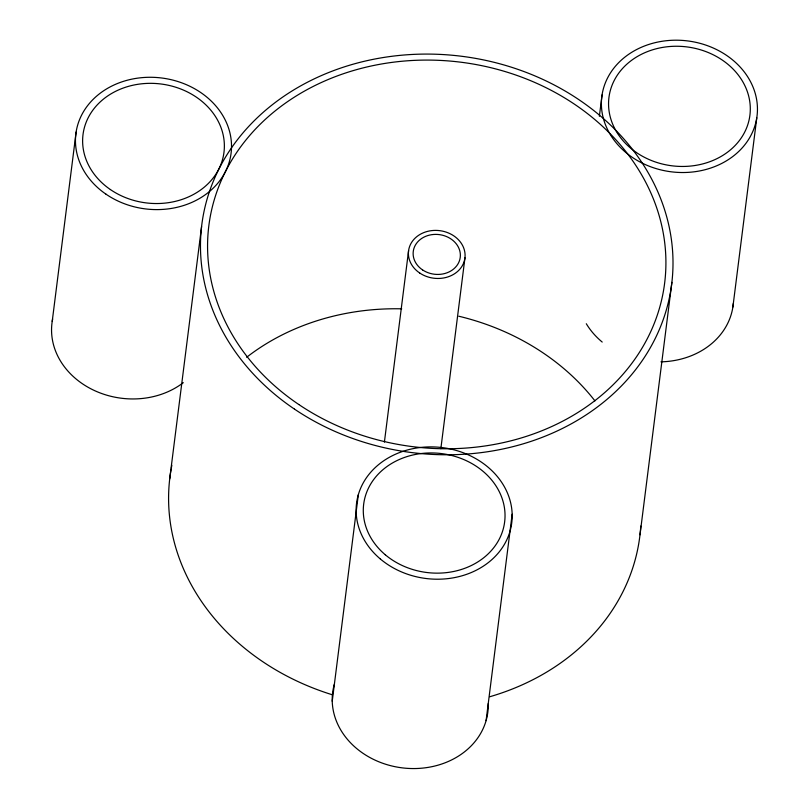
<?xml version="1.0" encoding="UTF-8"?>
<svg xmlns="http://www.w3.org/2000/svg" width="809" height="809" viewBox="0 0 809 809"><rect width="100%" height="100%" fill="white"/><g stroke="black" fill="none" stroke-linecap="round" stroke-linejoin="round"><path stroke-width="1.21" d="M52.211 321.385L76.127 132.039M169.708 478.958L201.593 226.5M332.236 701.221L358.316 494.784M384.396 442.118L408.596 250.547M440.844 448.692L464.973 257.717M486.088 720.647L512.158 514.221M599.368 116.274L602.058 94.956M640 534.81L671.885 282.351M732.873 307.096L756.789 117.76A78.21 65.954 7.2 0 0 649.546 44.212A78.21 65.954 7.2 0 0 631.94 157.108A78.21 65.954 7.2 0 0 756.789 117.76M488.242 703.567A78.21 65.954 7.2 0 1 401.972 767.832A78.21 65.954 7.2 0 1 334.39 684.131M733.318 303.446A78.21 65.954 7.2 0 1 660.953 361.845M602.199 342.055A78.21 65.954 7.2 0 1 586.303 323.742M246.654 357.275A229.695 193.725 7.2 0 1 401.709 308.826M458.814 316.228A229.695 193.725 7.2 0 1 594.949 400.89M640.779 526.062A236.804 199.712 7.2 0 1 489.769 696.741M332.57 694.85A236.804 199.712 7.2 0 1 171.154 469.028M171.377 467.794A236.804 199.712 7.2 0 1 171.852 465.327M183.299 382.667A78.21 65.954 7.2 0 1 92.883 389.807A78.21 65.954 7.2 0 1 52.646 318.979M385.296 554.782A71.04 59.917 7.2 0 0 503.056 529.632A71.04 59.917 7.2 0 0 414.127 454.719A71.04 59.917 7.2 0 0 385.296 554.782M380.361 558.999A78.21 65.954 7.2 0 0 510.004 531.311A78.21 65.954 7.2 0 0 412.105 448.843A78.21 65.954 7.2 0 0 380.361 558.999M636.299 152.456A71.04 59.917 7.2 0 0 749.7 116.708A71.04 59.917 7.2 0 0 652.276 49.905A71.04 59.917 7.2 0 0 636.299 152.456M419.74 273.038A28.416 23.967 7.2 0 0 464.892 258.314A28.416 23.967 7.2 0 0 425.605 231.94A28.416 23.967 7.2 0 0 419.74 273.038M422.571 269.913A23.683 19.972 7.2 0 0 460.2 257.646A23.683 19.972 7.2 0 0 427.465 235.672A23.683 19.972 7.2 0 0 422.571 269.913M294.506 409.132A236.804 199.712 7.2 0 0 671.237 287.326A236.804 199.712 7.2 0 0 344.482 66.823A236.804 199.712 7.2 0 0 294.506 409.132M298.774 404.49A229.695 193.725 7.2 0 0 664.199 286.346A229.695 193.725 7.2 0 0 347.253 72.446A229.695 193.725 7.2 0 0 298.774 404.49M110.368 189.539A71.04 59.917 7.2 0 0 223.769 153.791A71.04 59.917 7.2 0 0 126.346 86.988A71.04 59.917 7.2 0 0 110.368 189.539M106.009 194.19A78.21 65.954 7.2 0 0 230.858 154.843A78.21 65.954 7.2 0 0 123.615 81.294A78.21 65.954 7.2 0 0 106.009 194.19"/></g></svg>
